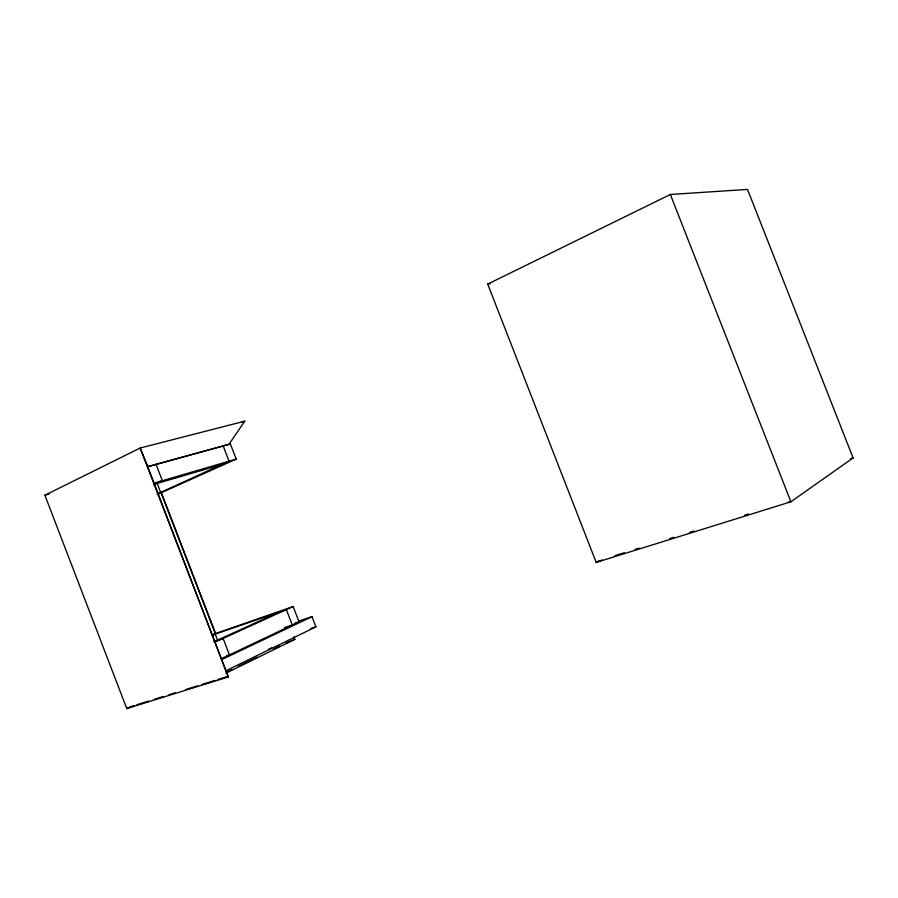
<?xml version="1.0" encoding="UTF-8"?>
<svg xmlns="http://www.w3.org/2000/svg" width="898" height="898" viewBox="0 0 898 898"><rect width="100%" height="100%" fill="white"/><g stroke="black" fill="none" stroke-linecap="round" stroke-linejoin="round"><path stroke-width="1.35" d="M228.294 676.957L140.144 448.035L244.727 421.173L228.889 444.431L147.867 466.724L140.144 448.035L44.9 495.225L126.775 708.578L228.294 676.957L147.362 465.501M598.596 560.969L596.193 562.406L487.715 284.105L670.346 194.484L747.518 189.422L853.1 457.924L790.914 501.769L596.193 562.406L602.12 559.993M270.837 648.188L271.634 647.784M227.037 671.94L232.054 669.481M238.34 666.395L257.187 657.168M273.508 649.164L279.794 646.089M286.08 643.013L294.87 639.342L293.904 636.828M225.858 673.186L294.87 639.342M226.06 670.705L315.916 626.838L311.988 616.668L298.753 621.068M242.202 422.374L244.727 421.173M131.804 706.165L126.775 708.578L134.296 705.559M221.694 658.548L299.045 621.82L293.141 606.543L212.646 634.572M221.784 659.581L311.988 616.668M153.446 484.74L162.314 480.621L156.039 464.322M157.318 493.967L229.057 461.202L223.142 445.879M147.777 466.59L230.348 443.893L236.219 459.114L157.24 494.517M293.141 606.543L215.34 641.969M215.329 641.15L278.706 612.268M212.68 635.212L215.206 634.078L217.563 640.195M268.513 649.232L269.77 648.682M850.563 458.957L853.1 457.924L850.428 458.777M212.22 635.099L286.361 609.641L292.299 625.03L284.61 627.579M213.87 641.643L223.131 638.512L229.428 654.878L226.779 655.742M295.06 623.145L299.045 621.82M310.607 628.566L315.916 626.838M136.945 704.728L148.844 701.012M154.13 699.362L163.391 696.478M168.689 694.827L175.301 692.773M185.875 689.473L197.785 685.758M201.938 684.456L214.981 680.392M217.619 679.573L226.88 676.677M615.018 555.626L624.357 552.719M635.032 549.385L639.039 548.139M669.728 538.564L673.725 537.318M689.743 532.323L693.739 531.077M744.442 515.261L748.449 514.015M158.014 493.238L160.663 492.441L156.914 482.697M236.219 459.114L154.175 483.124M154.849 484.089L221.705 464.558M44.9 495.225L48.93 494.113M487.715 284.105L490.443 283.656M788.354 502.072L790.914 501.769L670.346 194.484M161.191 492.16L215.61 633.472M161.202 493.215L215.194 633.427"/></g></svg>
